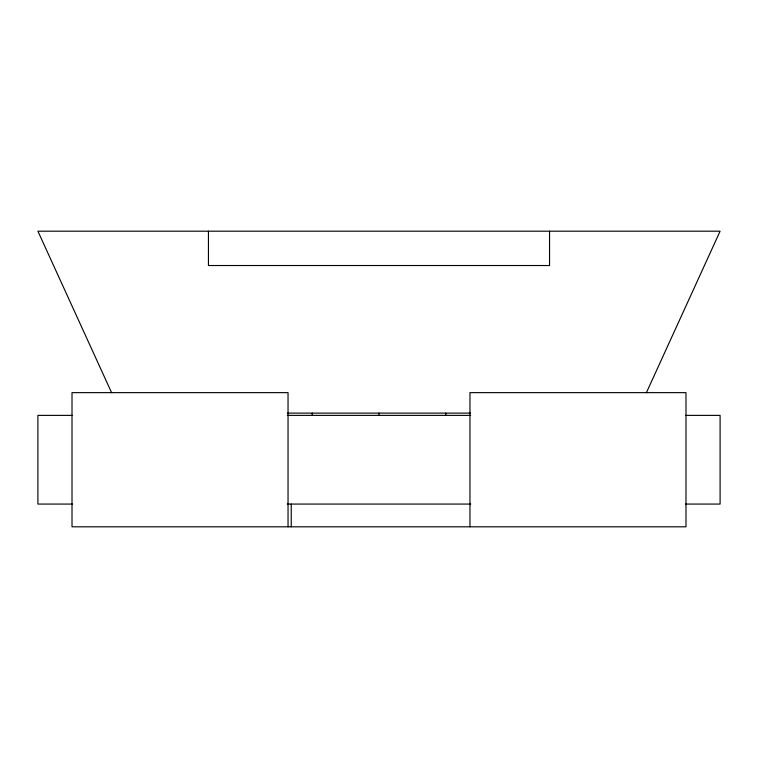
<?xml version="1.0" encoding="UTF-8"?>
<svg xmlns="http://www.w3.org/2000/svg" width="758" height="758" viewBox="0 0 758 758"><rect width="100%" height="100%" fill="white"/><g stroke="black" fill="none" stroke-linecap="round" stroke-linejoin="round"><path stroke-width="1.14" d="M646.413 392.653L720.1 231.19L37.9 231.19L111.587 392.653M287.538 413.11L470.462 413.11M72.313 415.384L37.9 415.384L37.9 504.07L72.313 504.07M287.32 415.384L470.68 415.384M685.687 415.384L720.1 415.384L720.1 504.07L685.687 504.07M287.32 504.07L470.68 504.07M549.55 231.19L549.55 265.527L208.45 265.527L208.45 231.19M469.96 526.81L469.96 392.644L685.99 392.644L685.99 526.81L72.01 526.81L72.01 392.644L288.04 392.644L288.04 526.81M445.799 413.11L445.799 415.384M379 413.11L379 415.384M312.201 413.11L312.201 415.384M291.243 504.07L291.243 526.81"/></g></svg>
